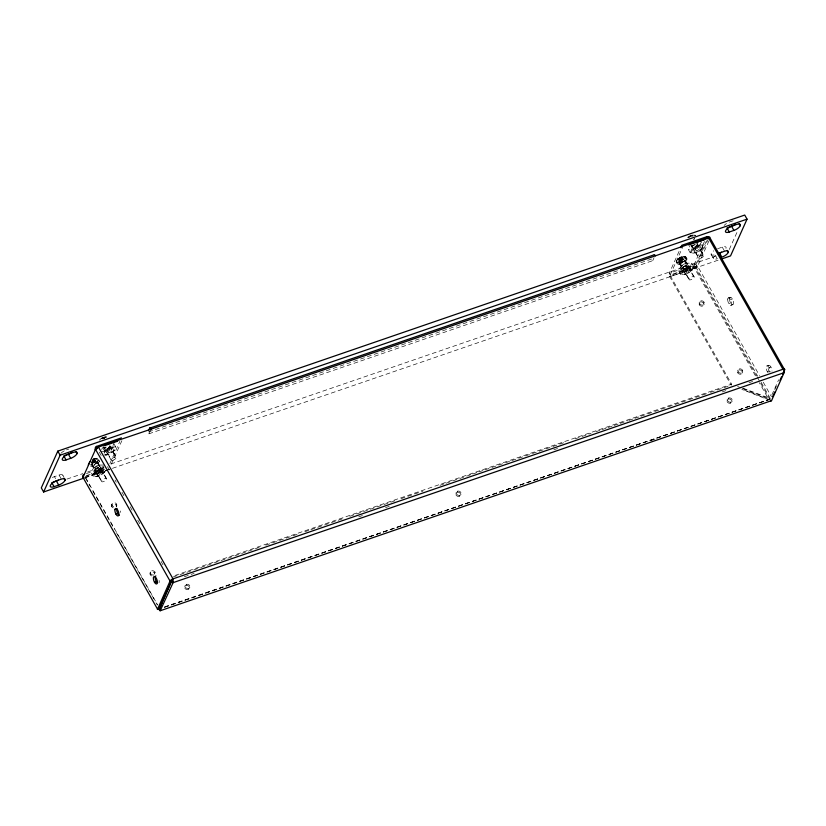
<?xml version="1.0" encoding="UTF-8"?>
<svg xmlns="http://www.w3.org/2000/svg" width="826" height="826" viewBox="0 0 826 826"><rect width="100%" height="100%" fill="white"/><g stroke="black" fill="none" stroke-linecap="round" stroke-linejoin="round"><path stroke-width="0.62" stroke-dasharray="4.13 3.1" d="M678.105 259.003A8.281 6.876 24.2 0 0 676.339 261.212L676.959 263.886M113.843 443.645L115.692 446.918L113.967 450.903M683.505 274.614L686.003 274.087L680.593 274.16L678.735 270.876L680.459 267.035L686.964 263.174L691.734 263.153L693.592 266.426L691.858 270.412M104.231 465.048L99.471 465.059L92.966 468.92L94.804 472.204L93.08 476.044M104.148 452.235L104.417 450.8L102.579 447.516M680.469 267.025L682.307 270.308L680.583 274.149M91.686 461.641L92.626 463.314L93.07 462.333L91.944 460.361M91.696 462.281L94.835 460.371L93.896 458.698A7.888 6.546 24.2 0 0 92.842 459.06L93.782 460.732M92.626 463.314L95.764 461.404L95.104 459.111A8.26 6.856 24.2 0 0 93.286 459.38L94.401 461.352L96.053 460.784M94.401 461.352L94.835 460.371M96.002 476.509L98.501 475.983L93.09 476.055L91.232 472.782L92.956 468.931M101.701 449.447L102.569 447.527M103.374 466.979L102.507 468.9L96.012 472.771L91.232 472.782M100.844 451.378L105.604 451.368L112.109 447.506L113.843 443.655M109.899 463.52L119.842 441.363M111.386 464.057L121.856 440.733M113.203 507.897A2.519 2.096 24.2 0 1 111.562 505.006L112.047 503.943M111.747 506.668L112.222 505.605M116.084 505.182L116.569 504.108M148.835 433.826L652.747 260.655L651.786 258.951L147.875 432.122L148.835 433.826L150.611 429.861M116.745 505.77L116.27 506.844A2.519 2.096 24.2 0 0 114.628 503.953A2.519 2.096 24.2 0 0 111.562 505.006M150.064 573.048L150.538 571.984M150.239 574.71L150.724 573.647M154.586 573.223L155.061 572.15M184.694 586.553L185.169 585.479M185.881 585.428L186.366 584.354M188.194 589.506L188.679 588.442M189.391 588.38L189.866 587.317M455.849 493.37L456.324 492.296M457.036 492.244L457.521 491.171M459.349 496.323L459.834 495.259M460.547 495.197L461.022 494.134M652.747 260.655L654.078 257.681M708.357 238.807L695.791 266.788L694.965 266.468L670.196 274.975L669.236 273.272L680.232 248.791M670.196 274.975L682.761 246.984M670.247 275.636L731.361 383.656L730.886 384.73L669.772 276.71L670.247 275.636L697.505 266.003L759.466 375.51M681.285 258.837L680.345 257.165A8.26 3.449 71 0 0 679.736 257.846A8.26 6.856 24.2 0 0 678.249 258.714A7.888 3.294 71 0 0 677.97 259.333L678.92 261.006L680.851 259.818L682.338 258.476L681.398 256.803A7.888 6.546 24.2 0 0 680.345 257.165L676.804 260.397M679.457 258.466A8.26 3.449 71 0 0 679.189 259.746L680.128 261.419L680.572 260.438L679.457 258.466A8.26 6.856 24.2 0 0 677.97 259.333M680.128 261.419L683.278 259.509L682.606 257.216A8.26 6.856 24.2 0 0 680.789 257.475L681.904 259.457L683.556 258.889M681.904 259.457L682.338 258.476M693.117 253.21L695.606 252.684L690.195 252.756L688.347 249.473L690.071 245.632M678.735 270.887L683.494 270.876L689.999 267.015L691.744 263.164M700.923 242.72L699.622 245.601L693.128 249.462L688.347 249.483M704.475 241.44L694.005 264.764L669.236 273.272M706.478 240.81L694.965 266.468L694.005 264.764A2.736 2.272 24.2 0 1 697.609 266.168L709.648 239.344M699.064 303.111L699.55 302.037M699.25 304.773L699.725 303.7M703.587 303.287L704.072 302.213M703.773 304.939L704.248 303.875M729.255 249.535L737.515 231.156M731.175 385.236L731.65 384.162L173.697 575.908M737.566 371.153L738.041 370.089M737.752 372.815L738.227 371.741M727.004 400.187L727.479 399.113M728.191 399.061L728.677 397.987M742.089 371.328L742.564 370.255M742.264 372.991L742.75 371.917M730.504 403.14L730.989 402.066M731.702 402.014L732.177 400.951M771.856 394.952L778.66 379.795M774.767 389.635L776.337 386.134M104.355 472.307L105.583 470.5M701.47 249.008L703.205 245.023L701.346 241.76M104.221 455.012L109.466 453.939L114.649 450.077M105.047 471.481L104.365 472.173L102.507 468.9L104.344 472.183L101.743 474.351L97.86 476.034L95.992 472.771A6.267 2.313 -29.5 0 1 104.747 469.23M702.152 248.182L698.858 251.052L694.976 252.735L693.107 249.473M683.494 270.876L685.363 274.139L689.245 272.456L692.549 269.586M690.195 252.746L691.92 248.905L690.701 246.706M698.414 245.033L695.069 247.645L691.93 248.894M100.948 438.565L102.445 437.666M66.441 449.881L68.754 449.086M733.127 220.779L729.647 221.967A5.844 2.158 -29.5 0 0 724.185 225.405M91.418 462.901L93.07 462.333M678.92 261.006L680.572 260.438M52.399 477.521A5.844 2.158 -29.5 0 1 54.433 476.633L59.059 475.043A5.844 2.158 -29.5 0 1 62.745 476.292L63.901 478.337M717.639 248.719L722.265 247.129A5.844 2.158 -29.5 0 1 725.961 248.378M66.927 479.09L82.786 473.649M87.67 471.966L103.529 466.514M110.849 464.005L716.028 256.029M86.441 473.556L104.128 467.475M86.224 475.662L103.911 469.581M85.099 476.726L105.139 469.839M84.613 477.8L109.383 469.282M669.772 276.71L694.532 268.192A2.736 1.012 -29.5 0 0 697.505 265.993M85.099 477.727L718.331 260.107M728.387 297.907L730.194 297.288M730.597 299.611L732.404 298.991M728.8 303.617L730.607 302.987M731.02 305.321L732.827 304.691M766.879 365.949L768.686 365.329M769.099 367.653L770.906 367.033M767.302 371.659L769.109 371.039M173.223 576.982L260.933 546.833M265.807 545.16L299.921 533.441M304.784 531.758L309.657 530.085M310.875 529.673L344.989 517.943M349.863 516.271L396.16 500.36M401.033 498.687L422.953 491.15M440.01 485.296L444.884 483.623M446.102 483.2L465.596 476.499M466.814 476.086L471.687 474.403M472.906 473.99L477.779 472.317M478.997 471.894L483.871 470.221M485.089 469.798L510.675 461.011M511.893 460.588L564.272 442.591M575.237 438.823L591.075 433.382M595.949 431.709L600.822 430.026M602.04 429.613L606.914 427.94M608.132 427.517L613.006 425.844M614.224 425.421L619.097 423.748M620.316 423.335L627.626 420.816M628.844 420.403L633.707 418.73M634.926 418.307L639.799 416.634M641.017 416.211L709.245 392.773M710.463 392.35L729.957 385.649M184.332 576.755L194.089 573.409M358.732 516.828L362.387 515.569M385.566 507.608L389.222 506.348M553.864 449.767L557.519 448.508M722.161 391.937L725.827 390.677M748.996 382.717L752.651 381.457M164.56 606.883L770.131 399.134M164.457 607.255L770.575 398.958L768.83 399.516L742.739 389.345M164.508 607.296L770.369 399.092M650.795 440.692L654.46 439.432M703.194 245.023L698.435 245.033L698.476 246.303M115.692 446.918L110.932 446.928M693.582 266.426L688.822 266.437L684.857 259.705A3.283 1.218 -29.5 0 0 680.18 260.985A3.283 1.218 -29.5 0 0 680.851 263.019A3.283 1.218 -29.5 0 0 684.857 259.705M104.427 450.79L107.566 449.55L110.911 446.928L110.973 448.198M682.317 270.298L685.456 269.049L688.812 266.437L688.863 267.707M94.814 472.193L97.953 470.954L101.309 468.332L103.694 468.786M681.037 256.907L685.239 256.494L686.974 258.579A5.679 2.096 -29.5 0 1 680.046 264.32A5.679 2.096 -29.5 0 1 678.879 260.81A5.679 2.096 -29.5 0 1 686.974 258.579M93.534 458.802L96.849 458.285L98.759 459.225M105.614 455.105L108.103 454.579L107.463 454.63L105.604 451.368M691.951 235.09L695.131 235.224M104.448 436.985L106.461 436.882M743.224 388.282L770.286 398.452L760.818 381.715M737.577 386.475L741.139 387.869M742.326 388.323L769.605 398.958L769.12 400.032L741.841 389.397M722.265 247.129L724.578 251.218M711.145 254.429L713.457 258.517A5.844 2.158 -29.5 0 0 717.278 258.755L714.965 254.676A5.844 2.158 -29.5 0 1 711.145 254.429A5.844 2.158 -29.5 0 1 713.695 250.815M697.144 243.794L703.762 255.482A2.901 1.074 -29.5 0 1 700.221 258.414A2.901 1.074 -29.5 0 1 699.622 256.628A2.901 1.074 -29.5 0 1 703.762 255.482M697.072 244.289L703.69 255.988M696.06 245.105L697.702 248.017M694.181 247.088L696.38 250.97M692.085 246.003L698.703 257.702M691.424 245.446L698.641 258.197M690.99 245.446L691.951 247.15M763.255 382.211L771.463 396.717M695.698 266.622L757.659 376.14M756.616 376.006L695.017 267.128L694.532 268.192L756.131 377.069M757.246 377.121L769.316 398.452L768.83 399.516L759.311 382.686M686.85 259.56L685.735 257.991A8.281 6.876 24.2 0 0 682.462 257.505M690.009 267.005L691.847 270.288M684.785 260.262L688.058 266.055M684.527 259.88A2.901 1.074 -29.5 0 1 680.985 262.813A2.901 1.074 -29.5 0 1 680.387 261.016A2.901 1.074 -29.5 0 1 684.527 259.88L694.15 276.886A2.901 1.074 -29.5 0 1 690.608 279.818A2.901 1.074 -29.5 0 1 690.009 278.032A2.901 1.074 -29.5 0 1 694.15 276.886M684.465 260.376L694.088 277.391M682.606 257.216A7.888 3.294 71 0 0 682.328 257.836L683.278 259.509M685.9 265.538L688.099 269.421M682.328 257.836A8.26 6.856 24.2 0 0 680.51 258.104L681.626 260.076M679.736 257.846L680.851 259.818M680.51 258.104A8.26 3.449 71 0 0 680.242 259.385L681.182 261.057M684.578 268.491L686.767 272.373M678.249 258.714L679.199 260.386M679.468 262.09L689.09 279.105M679.406 262.596L689.029 279.601M679.148 262.203L682.421 267.985M679.075 262.771L682.348 268.553M677.083 262.916L676.308 261.357M112.119 447.496L113.957 450.779M109.641 445.689L116.249 457.387A2.901 1.074 -29.5 0 1 112.708 460.319A2.901 1.074 -29.5 0 1 112.119 458.523A2.901 1.074 -29.5 0 1 116.249 457.387M109.569 446.185L116.187 457.883M103.498 437.295L104.448 438.967M108.557 447.011L110.199 449.912M106.678 448.993L108.877 452.865M103.983 446.835L111.2 459.597M111.138 460.092L103.56 446.783A3.283 1.218 -29.5 0 0 106.771 446.98M103.487 447.341L104.448 449.045M99.254 452.121L101.144 455.467M107.463 466.628L109.352 469.973M115.031 480.02L116.29 482.25M121.98 492.296L123.869 495.641M130.188 506.792L132.077 510.148M137.756 520.184L140.286 524.655M161.122 561.473L163.011 564.819M99.347 461.455L98.232 459.886A8.281 6.876 24.2 0 0 94.959 459.401M99.45 465.069L101.361 469.602M97.354 461.6A3.283 1.218 -29.5 0 1 93.348 464.914A3.283 1.218 -29.5 0 1 92.677 462.89A3.283 1.218 -29.5 0 1 97.354 461.6L100.627 467.382A3.283 1.218 -29.5 0 1 96.621 470.696A3.283 1.218 -29.5 0 1 95.95 468.672A3.283 1.218 -29.5 0 1 100.627 467.382M97.024 461.775A2.901 1.074 -29.5 0 1 93.483 464.708A2.901 1.074 -29.5 0 1 92.884 462.911A2.901 1.074 -29.5 0 1 97.024 461.775L106.647 478.791A2.901 1.074 -29.5 0 1 103.105 481.723A2.901 1.074 -29.5 0 1 102.507 479.927A2.901 1.074 -29.5 0 1 106.647 478.791M96.952 462.271L106.585 479.286M95.104 459.111A7.888 3.294 71 0 0 94.825 459.741L95.764 461.404M98.397 467.444L100.586 471.316M94.825 459.741A8.26 6.856 24.2 0 0 92.997 459.999L94.123 461.971M92.233 459.741L93.348 461.713M92.997 459.999A8.26 3.449 71 0 0 92.739 461.28L93.679 462.952M97.076 470.397L99.265 474.269M91.965 463.995L101.588 481M91.645 464.098L101.526 481.496M91.572 464.666L94.845 470.448M97.86 476.034L96.012 472.771A6.267 2.313 -29.5 0 0 97.148 476.354A6.267 2.313 -29.5 0 0 105.315 470.944M85.728 477.851L157.487 604.684M85.429 477.872L90.478 486.803M92.894 491.212L114.36 529.156M116.352 532.553L155.494 601.731M156.031 602.804L157.394 605.076M62.879 475.291L64.025 477.325M59.059 475.043L61.361 479.132M54.433 476.633L55.579 478.677M93.286 459.38A8.26 3.449 71 0 1 93.896 458.698M92.027 461.507A7.888 6.546 24.2 0 1 92.739 461.28M92.894 459.545A5.462 2.024 -29.5 0 1 98.232 459.886A5.462 2.024 -29.5 0 1 90.581 464.687M93.08 459.855A5.679 2.096 -29.5 0 1 98.635 460.206A5.679 2.096 -29.5 0 1 90.684 465.193M99.471 460.474A5.679 2.096 -29.5 0 1 96.095 464.604A5.679 2.096 -29.5 0 1 90.096 466.36M91.923 462.271A5.679 2.096 -29.5 0 1 98.831 459.906M688.048 237.609A8.26 6.856 24.2 0 1 689.06 237.062A8.26 3.449 71 0 0 688.946 237.454M689.731 235.947A8.26 3.449 71 0 1 689.947 235.761A7.888 6.546 24.2 0 1 691.001 235.4A8.26 3.449 71 0 0 690.391 236.071A8.26 6.856 24.2 0 1 692.219 235.813A7.888 3.294 71 0 0 691.94 236.432M687.759 237.496A7.888 3.294 71 0 1 687.862 237.31A8.26 6.856 24.2 0 1 689.338 236.442M692.064 236.102A8.281 6.876 24.2 0 1 693.159 236.133M688.213 237.372A5.462 2.024 -29.5 0 1 695.461 235.637M688.337 237.723A5.679 2.096 -29.5 0 1 695.234 235.348M694.129 238.477A2.901 1.074 -29.5 0 1 693.623 239.602M713.457 258.517A5.844 2.158 -29.5 0 1 716.008 254.893M60.969 453.319A5.844 2.158 -29.5 0 1 64.418 450.769M695.347 244.413A3.283 1.218 -29.5 0 1 691.362 245.776M694.47 238.301A3.283 1.218 -29.5 0 1 693.892 239.571M159.108 580.461A3.934 1.642 71 0 1 158.995 582.805M120.214 510.953A3.934 1.642 71 0 1 120.606 512.419M110.24 445.978A3.283 1.218 -29.5 0 1 108.103 448.477A3.283 1.218 -29.5 0 1 104.654 449.303A3.283 1.218 -29.5 0 1 105.883 447.021M151.695 575.939A2.519 2.096 24.2 0 1 149.991 573.316A2.519 2.096 24.2 0 1 152.5 571.829A2.519 2.096 24.2 0 1 154.854 574.06M154.049 574.937A2.519 2.096 24.2 0 1 150.497 573.089A2.519 2.096 24.2 0 1 152.975 570.756A2.519 2.096 24.2 0 1 155.247 573.812M113.678 506.823A2.519 2.096 24.2 0 1 112.315 503.457A2.519 2.096 24.2 0 1 116.198 503.602A2.519 2.096 24.2 0 1 115.547 506.896M769.863 372.103A3.934 1.642 71 0 1 768.004 366.858A3.934 1.642 71 0 1 770.152 365.97A3.934 1.642 71 0 1 772.011 371.204M768.056 372.722A3.934 1.642 71 0 1 766.198 367.477A3.934 1.642 71 0 1 768.345 366.589A3.934 1.642 71 0 1 770.204 371.824M696.617 243.701A3.283 1.218 -29.5 0 1 696.628 245.859A3.283 1.218 -29.5 0 1 692.157 247.397A3.283 1.218 -29.5 0 1 694.46 244.444M109.899 446.154A2.901 1.074 -29.5 0 1 108.02 448.363A2.901 1.074 -29.5 0 1 104.964 449.096A2.901 1.074 -29.5 0 1 106.048 447.072M104.148 453.247A6.267 2.313 -29.5 0 1 112.315 447.837A6.267 2.313 -29.5 0 1 113.482 451.378A6.267 2.313 -29.5 0 1 104.716 454.95M697.082 243.969A2.901 1.074 -29.5 0 1 695.843 246.262A2.901 1.074 -29.5 0 1 692.353 247.098A2.901 1.074 -29.5 0 1 694.501 244.579M680.789 257.475A8.26 3.449 71 0 1 681.398 256.803M679.189 259.746A7.888 6.546 24.2 0 1 680.242 259.385M100.08 439.835A7.888 3.294 71 0 1 100.163 439.608M99.502 440.144A8.281 6.876 24.2 0 1 100.204 439.494M102.228 437.842A8.26 3.449 71 0 0 101.835 438.338A8.26 6.856 24.2 0 0 100.824 438.874M104.716 437.708A8.26 6.856 24.2 0 0 102.889 437.976A8.26 3.449 71 0 1 103.074 437.697M102.496 438.988A8.26 3.449 71 0 1 102.61 438.596A8.26 6.856 24.2 0 1 104.437 438.338M102.692 438.451A5.679 2.096 -29.5 0 1 106.43 437.171M102.507 438.141A5.462 2.024 -29.5 0 1 106.1 436.913M701.47 248.874L699.622 245.601L701.46 248.884M683.164 267.097A3.283 1.218 -29.5 0 0 687.17 263.783A3.283 1.218 -29.5 0 0 682.493 265.074A3.283 1.218 -29.5 0 0 683.164 267.097M95.661 468.992A3.283 1.218 -29.5 0 0 99.667 465.678A3.283 1.218 -29.5 0 0 94.99 466.969A3.283 1.218 -29.5 0 0 95.661 468.992M684.258 268.595A2.901 1.074 -29.5 0 0 687.8 265.662A2.901 1.074 -29.5 0 0 683.66 266.798A2.901 1.074 -29.5 0 0 684.258 268.595M685.312 274.304A6.267 2.313 -29.5 0 0 692.952 267.965A6.267 2.313 -29.5 0 0 684.031 270.422A6.267 2.313 -29.5 0 0 685.312 274.304M686.447 272.477A2.901 1.074 -29.5 0 0 689.989 269.544A2.901 1.074 -29.5 0 0 685.859 270.68A2.901 1.074 -29.5 0 0 686.447 272.477M184.735 587.936A2.519 2.096 24.2 0 0 188.937 589.072A2.519 2.096 24.2 0 0 187.44 585.397A2.519 2.096 24.2 0 0 184.735 587.936M185.22 586.873A2.519 2.096 24.2 0 0 189.412 587.998A2.519 2.096 24.2 0 0 187.925 584.323A2.519 2.096 24.2 0 0 185.22 586.873M455.89 494.753A2.519 2.096 24.2 0 0 460.092 495.879A2.519 2.096 24.2 0 0 458.595 492.213A2.519 2.096 24.2 0 0 455.89 494.753M456.375 493.69A2.519 2.096 24.2 0 0 460.578 494.815A2.519 2.096 24.2 0 0 459.08 491.14A2.519 2.096 24.2 0 0 456.375 493.69M727.045 401.57A2.519 2.096 24.2 0 0 731.247 402.696A2.519 2.096 24.2 0 0 729.75 399.03A2.519 2.096 24.2 0 0 727.045 401.57M727.53 400.507A2.519 2.096 24.2 0 0 731.733 401.632A2.519 2.096 24.2 0 0 730.236 397.956A2.519 2.096 24.2 0 0 727.53 400.507M729.544 298.434A3.934 1.642 71 0 0 732.146 304.649A3.934 1.642 71 0 0 732.848 299.879A3.934 1.642 71 0 0 729.544 298.434M727.727 299.053A3.934 1.642 71 0 0 730.339 305.279A3.934 1.642 71 0 0 731.041 300.499A3.934 1.642 71 0 0 727.727 299.053M684.124 268.801A3.283 1.218 -29.5 0 0 688.13 265.487A3.283 1.218 -29.5 0 0 683.453 266.767A3.283 1.218 -29.5 0 0 684.124 268.801M737.618 372.547A2.519 2.096 24.2 0 0 741.81 373.672A2.519 2.096 24.2 0 0 740.323 369.996A2.519 2.096 24.2 0 0 737.618 372.547M738.093 371.473A2.519 2.096 24.2 0 0 742.295 372.598A2.519 2.096 24.2 0 0 740.798 368.923A2.519 2.096 24.2 0 0 738.093 371.473M699.116 304.505A2.519 2.096 24.2 0 0 703.318 305.63A2.519 2.096 24.2 0 0 701.821 301.955A2.519 2.096 24.2 0 0 699.116 304.505M699.601 303.431A2.519 2.096 24.2 0 0 703.793 304.557A2.519 2.096 24.2 0 0 702.307 300.881A2.519 2.096 24.2 0 0 699.601 303.431M96.756 470.49A2.901 1.074 -29.5 0 0 100.297 467.557A2.901 1.074 -29.5 0 0 96.157 468.693A2.901 1.074 -29.5 0 0 96.756 470.49M98.944 474.372A2.901 1.074 -29.5 0 0 102.486 471.44A2.901 1.074 -29.5 0 0 98.356 472.575A2.901 1.074 -29.5 0 0 98.944 474.372M108.557 452.968A2.901 1.074 -29.5 0 0 112.099 450.036A2.901 1.074 -29.5 0 0 107.958 451.172A2.901 1.074 -29.5 0 0 108.557 452.968M694.914 252.901A6.267 2.313 -29.5 0 0 702.565 246.561A6.267 2.313 -29.5 0 0 693.644 249.018A6.267 2.313 -29.5 0 0 694.914 252.901M696.06 251.073A2.901 1.074 -29.5 0 0 699.601 248.141A2.901 1.074 -29.5 0 0 695.461 249.276A2.901 1.074 -29.5 0 0 696.06 251.073M679.189 262.565A5.462 2.024 -29.5 0 0 685.859 257.041A5.462 2.024 -29.5 0 0 678.074 259.188A5.462 2.024 -29.5 0 0 679.189 262.565M679.333 263.071A5.679 2.096 -29.5 0 0 686.261 257.33A5.679 2.096 -29.5 0 0 678.177 259.56A5.679 2.096 -29.5 0 0 679.333 263.071"/><path stroke-width="1.24" d="M172.469 579.047A2.736 1.146 71 0 1 173.099 582.65L160.089 610.941L159.201 609.629L172.469 579.047L783.482 369.077A2.736 1.146 71 0 1 784.101 372.681L771.536 400.662L770.627 401.126M171.994 580.12L172.531 579.935L170.042 581.06L95.455 449.23A2.736 1.012 -29.5 0 1 98.428 447.031L173.016 578.861A2.736 1.012 -29.5 0 0 170.042 581.06L157.394 609.474L158.912 609.123L160.203 605.582M161.968 600.977L159.284 608.421L157.477 609.051L82.889 477.211A2.736 1.012 -29.5 0 0 83.767 477.996M159.201 609.629L160.915 604.921M164.405 595.598L159.573 608.938L160.533 610.641L771.536 400.662M721.996 258.858L730.535 255.915L747.045 219.148L744.732 215.059L57.81 451.13L41.3 487.898L43.613 491.986L83.87 478.151M43.613 491.986L60.122 455.209L747.045 219.148M88.268 465.038L89.838 461.538M95.073 449.881L96.652 446.381L121.412 437.863M148.763 430.139L149.651 428.167L653.562 254.997A2.736 1.146 71 0 1 655.441 255.812L151.53 428.983A2.736 1.146 71 0 0 149.651 428.167L150.797 429.788M158.912 609.123L171.849 580.441M680.758 247.624L681.801 245.291L706.571 236.773A2.736 2.272 24.2 0 1 709.389 237.299M707.861 238.497L708.347 237.423A2.736 1.012 -29.5 0 1 710.071 238.012L784.659 369.841L782.563 374.508M772.62 396.666L774.716 391.999M779.95 380.342L781.52 376.842M72.337 452.152A5.844 2.158 -29.5 0 1 68.393 454.238L63.767 455.828L66.08 459.917L70.706 458.327A5.844 2.158 -29.5 0 0 77.066 453.619L75.909 451.585M735.553 224.238A5.844 2.158 -29.5 0 1 731.609 226.324L726.983 227.914L729.286 232.003L733.922 230.413A5.844 2.158 -29.5 0 0 740.282 225.704L739.125 223.67M98.428 447.031L151.53 428.983M104.685 445.648L117.664 441.187M688.657 244.961L706.354 238.879M695.822 242.637L704.248 239.736M95.465 449.22L97.261 448.601M52.916 482.188L56.385 481A5.844 2.158 -29.5 0 0 58.409 480.113M65.058 480.381A5.844 2.158 -29.5 0 0 61.361 479.132L56.736 480.722A5.844 2.158 -29.5 0 0 50.376 485.42A5.844 2.158 -29.5 0 0 54.072 486.669L58.698 485.079A5.844 2.158 -29.5 0 0 65.058 480.381L63.901 478.337M115.991 514.206L117.798 513.586M154.493 582.247L156.3 581.628M784.101 372.681L173.099 582.65L172.138 580.946M731.609 226.324L733.922 230.413M727.107 250.423L728.264 252.467A5.844 2.158 -29.5 0 1 721.903 257.165L719.591 253.086A5.844 2.158 -29.5 0 0 721.625 252.198M706.571 236.773L707.531 238.477M655.441 255.812L708.347 237.423L782.934 369.263A2.736 1.012 -29.5 0 1 784.659 369.841M97.613 448.074L96.652 446.381A2.726 2.261 24.2 0 0 95.548 449.396L82.982 477.387A2.726 2.261 24.2 0 1 84.076 474.372M68.393 454.238L70.706 458.327M57.81 451.13L60.122 455.209M56.385 481L58.698 485.079M51.759 482.59L54.072 486.669M740.282 225.704A5.844 2.158 -29.5 0 0 736.585 224.465L731.96 226.056A5.844 2.158 -29.5 0 0 725.6 230.753A5.844 2.158 -29.5 0 0 729.286 232.003M728.264 252.467A5.844 2.158 -29.5 0 0 724.578 251.218L719.952 252.808A5.844 2.158 -29.5 0 0 717.928 253.696M77.066 453.619A5.844 2.158 -29.5 0 0 73.38 452.38L68.754 453.97A5.844 2.158 -29.5 0 0 62.394 458.667A5.844 2.158 -29.5 0 0 66.08 459.917M157.054 582.691A3.934 1.642 71 0 1 155.288 578.789A3.934 1.642 71 0 1 155.877 575.918M119.336 515.248A3.934 1.642 71 0 1 117.178 512.213A3.934 1.642 71 0 1 116.9 508.403M153.419 577.694A3.934 1.642 71 0 0 156.021 583.91A3.934 1.642 71 0 0 156.723 579.14A3.934 1.642 71 0 0 153.419 577.694M114.917 509.652A3.934 1.642 71 0 0 117.529 515.868A3.934 1.642 71 0 0 118.221 511.098A3.934 1.642 71 0 0 114.917 509.652"/></g></svg>
